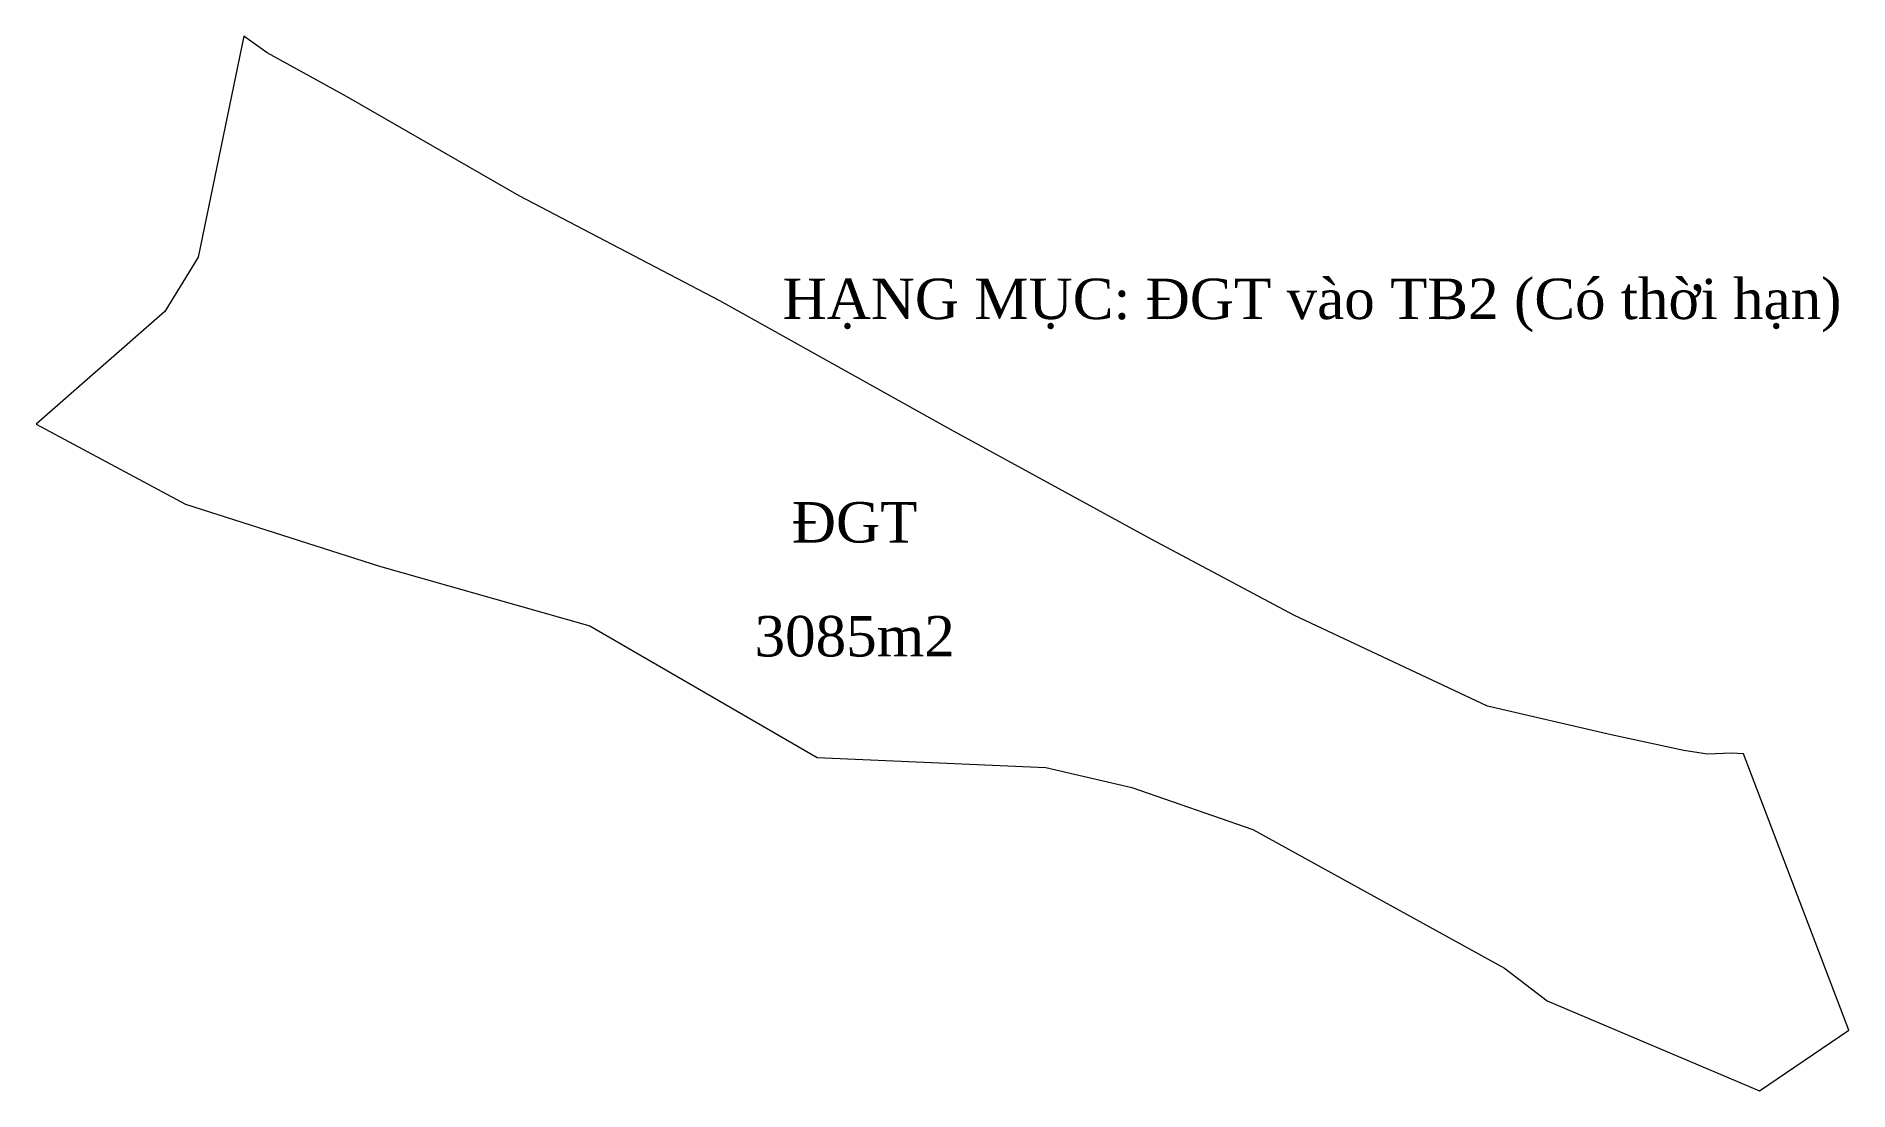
# Model space of a CAD drawing. Header units: metres. Extents: x 548263 to 548397, y 1841423 to 1841501.
import ezdxf
from ezdxf.enums import TextEntityAlignment as Align

# ---------------------------------------------------------------- set-up
doc = ezdxf.new("R2010")
doc.units = ezdxf.units.M
doc.header["$MEASUREMENT"] = 0
for name, color, linetype, lineweight in [('Level 28', 7, 'Continuous', 0), ('Level 30', 7, 'Continuous', 0), ('Level 50', 7, 'Continuous', 0)]:
    doc.layers.add(name, color=color, linetype=linetype, lineweight=lineweight)
doc.styles.add('Style-Times New Roman', font='times.ttf')

msp = doc.modelspace()

# ---------------------------------------------------------------- linework, layer by layer
at = {"layer": 'Level 30', "color": 5, "lineweight": 13, "flags": 128}
msp.add_lwpolyline([(548397.26, 1841427.72), (548389.44, 1841448.23), (548388.57, 1841448.27), (548386.78, 1841448.19), (548385.03, 1841448.48), (548379.64, 1841449.63), (548370.47, 1841451.76), (548356.16, 1841458.48), (548345.53, 1841464.16), (548330.64, 1841472.28), (548313.52, 1841481.83), (548298.64, 1841489.62), (548285.83, 1841497), (548279.95, 1841500.24), (548278.23, 1841501.46), (548274.85, 1841485.08), (548272.36, 1841481.04), (548262.83, 1841472.69), (548273.91, 1841466.74), (548288.28, 1841462.15), (548303.9, 1841457.71), (548320.74, 1841447.95), (548337.71, 1841447.21), (548344.08, 1841445.73), (548353.06, 1841442.6), (548371.73, 1841432.33), (548374.9, 1841429.89), (548390.65, 1841423.23)], dxfattribs=at)
at = {"layer": 'Level 50', "color": 5, "linetype": 'Continuous', "lineweight": 0}
msp.add_line((548390.65, 1841423.23), (548397.26, 1841427.72), dxfattribs=at)

# ---------------------------------------------------------------- texts
at = {"layer": 'Level 28', "color": 1, "lineweight": 0, "style": 'Style-Times New Roman'}
for s, p in [('HẠNG MỤC: ĐGT vào TB2 (Có thời hạn)', (548357.45, 1841480.48)), ('ĐGT', (548323.53, 1841463.9)), ('3085m2', (548323.53, 1841455.45))]:
    msp.add_text(s, height=3, dxfattribs=at).set_placement(p, align=Align.CENTER)

doc.saveas('drawing.dxf')
